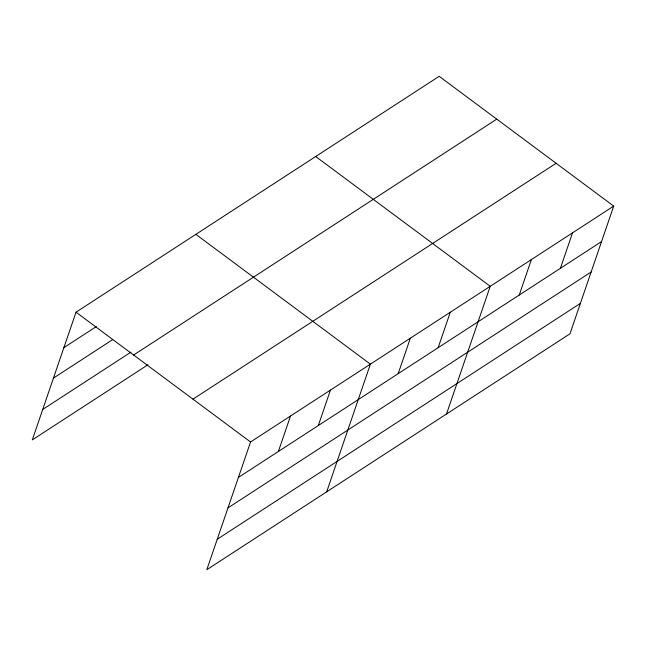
<?xml version="1.0" encoding="UTF-8"?>
<svg xmlns="http://www.w3.org/2000/svg" width="646" height="646" viewBox="0 0 646 646"><rect width="100%" height="100%" fill="white"/><g stroke="black" fill="none" stroke-linecap="round" stroke-linejoin="round"><path stroke-width="0.97" d="M613.7 206.106L250.551 441.985L206.825 569.691L569.974 333.812L613.7 206.106L439.175 76.309L76.026 312.188L32.3 439.894L147.974 364.756M278.361 451.497L290.498 416.04M318.3 425.553L330.445 390.087M326.666 491.848L370.392 364.142L195.859 234.345M398.194 373.654L410.339 338.197M438.141 347.709L450.286 312.252M446.507 414.013L490.233 286.307L315.7 156.51M519.247 295.028L531.383 259.571M560.405 268.3L572.542 232.835M63.881 347.645L96.343 326.569M53.465 378.088L112.549 339.707M42.725 409.451L130.936 352.151M133.617 355.017L496.766 119.139M192.96 399.147L556.109 163.268M238.414 477.442L601.563 241.564M227.99 507.885L591.138 272.006M217.25 539.248L580.399 303.37M76.026 312.188L250.551 441.985"/></g></svg>
